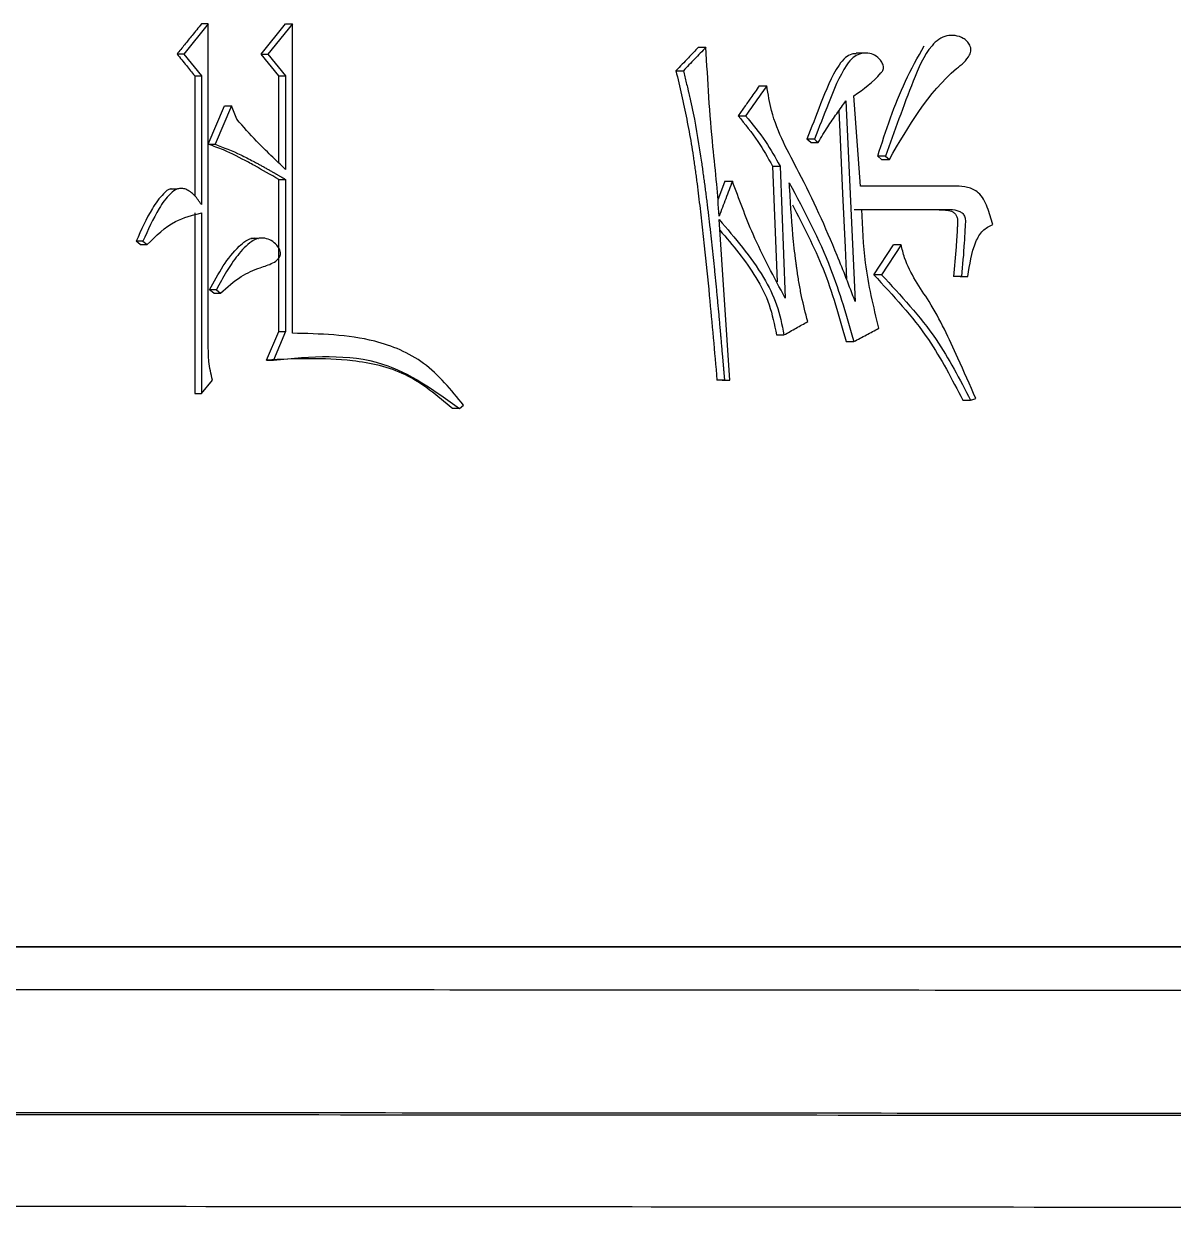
# Model space of a CAD drawing. Header units: millimetres. Extents: x 2136 to 4572, y 748 to 2471.
# Drawn here: x 3148.6 to 3156.03, y 1001.08 to 1008.82 of the extents above; entities that cross this region are included whole.
import ezdxf

# ---------------------------------------------------------------- set-up
doc = ezdxf.new("R2010")
doc.units = ezdxf.units.MM

msp = doc.modelspace()

# ---------------------------------------------------------------- linework, layer by layer
at = {"color": 7, "linetype": 'Continuous', "lineweight": 25}
for p, q in [((3149.7883, 1008.8205), (3149.6299, 1008.6258)), ((3149.7883, 1008.8205), (3149.7443, 1008.8205)), ((3149.7883, 1006.7327), (3149.7883, 1008.8205)), ((3150.1302, 1008.6258), (3150.2877, 1008.8205)), ((3150.3324, 1008.8205), (3150.1747, 1008.6258)), ((3150.2877, 1008.8205), (3150.3324, 1008.8205)), ((3150.3324, 1006.8193), (3150.3324, 1008.8205)), ((3152.9603, 1008.6691), (3153.0084, 1008.6691)), ((3154.0296, 1008.6304), (3153.9798, 1008.6304)), ((3149.6299, 1008.6258), (3149.5861, 1008.6258)), ((3149.6299, 1008.6258), (3149.7443, 1008.4851)), ((3150.1302, 1008.6258), (3150.1747, 1008.6258)), ((3150.244, 1008.4852), (3150.1302, 1008.6258)), ((3150.1747, 1008.6258), (3150.2886, 1008.4852)), ((3149.7004, 1008.4851), (3149.7443, 1008.4851)), ((3149.7004, 1008.4851), (3149.7004, 1007.7085)), ((3149.7443, 1008.4851), (3149.7443, 1007.6522)), ((3150.244, 1008.4852), (3150.2886, 1008.4852)), ((3150.244, 1007.922), (3150.244, 1008.4852)), ((3150.2886, 1008.4852), (3150.2886, 1007.8794)), ((3152.8145, 1008.5176), (3152.8625, 1008.5176)), ((3153.3538, 1008.4202), (3153.4025, 1008.4202)), ((3154.0083, 1007.7712), (3153.9657, 1008.3554)), ((3149.7883, 1008.0418), (3149.8935, 1008.2904)), ((3149.9377, 1008.2904), (3149.8322, 1008.0416)), ((3149.8935, 1008.2904), (3149.9377, 1008.2904)), ((3149.9728, 1008.2039), (3149.9377, 1008.2904)), ((3153.2171, 1008.2256), (3153.2656, 1008.2256)), ((3149.7883, 1008.0416), (3149.8322, 1008.0416)), ((3153.7101, 1008.0741), (3153.661, 1008.0741)), ((3153.6866, 1008.0525), (3153.661, 1008.0741)), ((3153.6866, 1008.0525), (3153.7357, 1008.0525)), ((3154.1699, 1007.966), (3154.1202, 1007.966)), ((3154.1457, 1007.9443), (3154.1202, 1007.966)), ((3154.1457, 1007.9443), (3154.1954, 1007.9443)), ((3154.1699, 1007.966), (3154.1954, 1007.9443)), ((3153.4393, 1007.901), (3153.488, 1007.901)), ((3153.488, 1007.901), (3153.5222, 1007.0466)), ((3150.244, 1007.8145), (3150.2886, 1007.8145)), ((3150.244, 1006.8301), (3150.244, 1007.8145)), ((3150.2886, 1007.8145), (3150.2886, 1006.8301)), ((3153.1315, 1007.8036), (3153.1799, 1007.8036)), ((3149.5842, 1007.751), (3149.5402, 1007.751)), ((3154.6279, 1007.7712), (3154.0083, 1007.7712)), ((3149.7004, 1007.5981), (3149.7004, 1006.4299)), ((3149.7443, 1007.5981), (3149.7443, 1006.4299)), ((3153.9673, 1007.6198), (3154.4846, 1007.6198)), ((3154.0168, 1007.6198), (3154.5347, 1007.6198)), ((3154.4846, 1007.6198), (3154.5347, 1007.6198)), ((3149.3655, 1007.4142), (3149.3221, 1007.4142)), ((3149.3486, 1007.3926), (3149.3221, 1007.4142)), ((3149.3486, 1007.3926), (3149.392, 1007.3926)), ((3149.3655, 1007.4142), (3149.392, 1007.3926)), ((3150.1076, 1007.4317), (3150.0627, 1007.4317)), ((3154.0947, 1007.1979), (3154.2219, 1007.3924)), ((3154.2717, 1007.3924), (3154.1444, 1007.1979)), ((3154.2717, 1007.3924), (3154.2219, 1007.3924)), ((3154.1444, 1007.1979), (3154.0947, 1007.1979)), ((3154.6617, 1007.1871), (3154.6114, 1007.1871)), ((3154.6537, 1007.1871), (3154.6114, 1007.1871)), ((3154.6537, 1007.1871), (3154.704, 1007.1871)), ((3149.8233, 1007.0789), (3149.797, 1007.1005)), ((3149.841, 1007.1005), (3149.8674, 1007.0789)), ((3150.1653, 1006.6463), (3150.244, 1006.8301)), ((3150.2886, 1006.8301), (3150.2098, 1006.6463)), ((3150.244, 1006.8301), (3150.2886, 1006.8301)), ((3153.4649, 1006.8085), (3153.5137, 1006.8085)), ((3153.9164, 1006.7653), (3153.9658, 1006.7653)), ((3150.1653, 1006.6463), (3150.2098, 1006.6463)), ((3149.7443, 1006.4299), (3149.8146, 1006.5164)), ((3153.1285, 1006.5164), (3153.0802, 1006.5164)), ((3153.1144, 1006.5164), (3153.0802, 1006.5164)), ((3153.1144, 1006.5164), (3153.1628, 1006.5164)), ((3149.7004, 1006.4299), (3149.7443, 1006.4299)), ((3154.6705, 1006.3866), (3154.7209, 1006.3866)), ((3151.4143, 1006.3325), (3151.3682, 1006.3325)), ((3151.4143, 1006.3325), (3151.4404, 1006.3541))]:
    msp.add_line(p, q, dxfattribs=at)
at = {"color": 7, "linetype": 'Continuous', "lineweight": 25, "flags": 128}
for points in [[(3153.9146, 1008.3229), (3153.9444, 1007.6741), (3153.9742, 1007.0252)], [(3153.8683, 1008.2581), (3153.8745, 1008.1232), (3153.8928, 1007.7238), (3153.9088, 1007.3745), (3153.9183, 1007.168)], [(3153.7101, 1008.0741), (3153.7229, 1008.0633), (3153.7357, 1008.0525)], [(3153.4393, 1007.901), (3153.4563, 1007.4738), (3153.4692, 1007.1518)], [(3153.1315, 1007.8036), (3153.0966, 1007.7108), (3153.086, 1007.6829)], [(3153.1628, 1006.5164), (3153.1285, 1007.0356), (3153.0942, 1007.5549)], [(3149.841, 1007.1005), (3149.8247, 1007.1005), (3149.8108, 1007.1005), (3149.797, 1007.1005)], [(3149.8233, 1007.0789), (3149.8396, 1007.0789), (3149.8535, 1007.0789), (3149.8674, 1007.0789)]]:
    msp.add_lwpolyline(points, dxfattribs=at)
at = {"color": 7, "linetype": 'Continuous', "lineweight": 25}
for points, knots in [([(3149.7443, 1008.8205), (3149.724, 1008.7955), (3149.6875, 1008.7506), (3149.6348, 1008.6857), (3149.6023, 1008.6457), (3149.5861, 1008.6258)], [0, 0, 0, 0, 0.384798, 0.692399, 1, 1, 1, 1]), ([(3154.1954, 1007.9443), (3154.3207, 1008.16), (3154.4675, 1008.4127), (3154.6995, 1008.5858), (3154.7216, 1008.635), (3154.7243, 1008.6511), (3154.7222, 1008.6673), (3154.7146, 1008.6878), (3154.6991, 1008.7099), (3154.667, 1008.7335), (3154.622, 1008.7475), (3154.5663, 1008.7471), (3154.5137, 1008.723), (3154.425, 1008.6361), (3154.3155, 1008.3701), (3154.2278, 1008.1268), (3154.1699, 1007.966)], [0, 0, 0, 0, 0.369973, 0.433396, 0.441379, 0.448953, 0.456564, 0.46449, 0.480827, 0.49655, 0.526966, 0.55702, 0.587567, 0.618801, 0.747888, 1, 1, 1, 1]), ([(3152.9603, 1008.6691), (3152.9385, 1008.6464), (3152.9033, 1008.6098), (3152.8547, 1008.5593), (3152.8279, 1008.5315), (3152.8145, 1008.5176)], [0, 0, 0, 0, 0.449138, 0.724569, 1, 1, 1, 1]), ([(3153.0084, 1008.6691), (3152.9841, 1008.6438), (3152.9355, 1008.5933), (3152.8868, 1008.5429), (3152.8625, 1008.5176)], [0, 0, 0, 0, 0.5, 1, 1, 1, 1]), ([(3153.0942, 1007.5765), (3153.0894, 1007.6457), (3153.0789, 1007.7954), (3153.0374, 1008.1581), (3153.0206, 1008.4539), (3153.0084, 1008.6691)], [0, 0, 0, 0, 0.189811, 0.410522, 1, 1, 1, 1]), ([(3153.9657, 1008.3554), (3154.0278, 1008.3993), (3154.0952, 1008.447), (3154.1522, 1008.5166), (3154.1579, 1008.5316), (3154.1584, 1008.5465), (3154.152, 1008.5657), (3154.1339, 1008.5923), (3154.1021, 1008.6205), (3154.0537, 1008.6345), (3154.0049, 1008.6289), (3153.9559, 1008.6032), (3153.8772, 1008.5006), (3153.8051, 1008.3144), (3153.7405, 1008.1512), (3153.7101, 1008.0741)], [0, 0, 0, 0, 0.213502, 0.231462, 0.243028, 0.25469, 0.268683, 0.294821, 0.340397, 0.384399, 0.438731, 0.48193, 0.539954, 0.7829, 1, 1, 1, 1]), ([(3154.1202, 1007.966), (3154.1736, 1008.1311), (3154.2544, 1008.3807), (3154.3793, 1008.6039), (3154.4216, 1008.6795)], [0, 0, 0, 0, 0.6614004, 1, 1, 1, 1]), ([(3149.5861, 1008.6258), (3149.5963, 1008.6133), (3149.6166, 1008.5883), (3149.6546, 1008.5414), (3149.6826, 1008.507), (3149.7004, 1008.4851)], [0, 0, 0, 0, 0.266401, 0.532803, 1, 1, 1, 1]), ([(3153.9801, 1008.6277), (3153.9707, 1008.6273), (3153.9466, 1008.6261), (3153.9062, 1008.6022), (3153.8271, 1008.5004), (3153.7554, 1008.3129), (3153.691, 1008.15), (3153.661, 1008.0741)], [0, 0, 0, 0, 0.046767, 0.120081, 0.219008, 0.636057, 1, 1, 1, 1]), ([(3152.8145, 1008.5176), (3152.8266, 1008.4655), (3152.8508, 1008.3612), (3152.8792, 1008.2303), (3152.905, 1008.0986), (3152.9193, 1008.0125), (3152.9302, 1007.9393), (3152.934, 1007.9127), (3152.9386, 1007.8794), (3152.9432, 1007.8461), (3152.9475, 1007.8127), (3152.9535, 1007.766), (3152.9643, 1007.6792), (3152.9801, 1007.5456), (3153.0038, 1007.3315), (3153.0384, 1006.9886), (3153.064, 1006.6988), (3153.0802, 1006.5164)], [0, 0, 0, 0, 0.079845, 0.159695, 0.199619, 0.27948, 0.28946, 0.309422, 0.319402, 0.339364, 0.359325, 0.369306, 0.409228, 0.489074, 0.56892, 0.728614, 1, 1, 1, 1]), ([(3152.8625, 1008.5176), (3152.8688, 1008.4917), (3152.8784, 1008.4527), (3152.8894, 1008.4072), (3152.8971, 1008.3746), (3152.9032, 1008.3486), (3152.9135, 1008.3029), (3152.9431, 1008.1653), (3152.9664, 1008.0191), (3152.9854, 1007.8859), (3152.991, 1007.8459), (3152.9956, 1007.8126), (3153, 1007.7793), (3153.0036, 1007.7526), (3153.0079, 1007.7193), (3153.0113, 1007.6926), (3153.0155, 1007.6592), (3153.0188, 1007.6325), (3153.0229, 1007.5991), (3153.0269, 1007.5657), (3153.0308, 1007.5323), (3153.0346, 1007.4989), (3153.0377, 1007.4721), (3153.0414, 1007.4387), (3153.0444, 1007.4119), (3153.048, 1007.3785), (3153.0516, 1007.345), (3153.0551, 1007.3115), (3153.0586, 1007.2781), (3153.0613, 1007.2513), (3153.0647, 1007.2178), (3153.0674, 1007.191), (3153.0707, 1007.1575), (3153.074, 1007.124), (3153.0772, 1007.0905), (3153.0804, 1007.0569), (3153.0829, 1007.0301), (3153.0861, 1006.9966), (3153.0886, 1006.9698), (3153.0916, 1006.9362), (3153.0941, 1006.9094), (3153.0962, 1006.8859), (3153.0977, 1006.8692), (3153.0992, 1006.8524), (3153.1007, 1006.8356), (3153.1022, 1006.8189), (3153.1034, 1006.8054), (3153.1049, 1006.7887), (3153.106, 1006.7753), (3153.1075, 1006.7585), (3153.109, 1006.7417), (3153.1105, 1006.7249), (3153.1119, 1006.7082), (3153.1131, 1006.6947), (3153.1146, 1006.678), (3153.1157, 1006.6645), (3153.1169, 1006.6511), (3153.1178, 1006.6411), (3153.1186, 1006.631), (3153.1194, 1006.6226), (3153.1201, 1006.6142), (3153.1208, 1006.6058), (3153.1215, 1006.5974), (3153.1223, 1006.5891), (3153.1228, 1006.5823), (3153.1236, 1006.574), (3153.1241, 1006.5673), (3153.1249, 1006.5589), (3153.1256, 1006.5505), (3153.1263, 1006.5421), (3153.127, 1006.5339), (3153.1277, 1006.5259), (3153.1282, 1006.5196), (3153.1285, 1006.5164)], [0, 0, 0, 0, 0.039919, 0.059879, 0.069858, 0.089818, 0.099798, 0.139719, 0.299508, 0.319468, 0.339427, 0.359387, 0.369367, 0.389326, 0.399306, 0.419265, 0.429245, 0.449205, 0.459184, 0.479144, 0.499103, 0.509083, 0.529043, 0.539022, 0.558982, 0.568962, 0.588921, 0.608881, 0.61886, 0.63882, 0.648799, 0.668759, 0.678739, 0.698698, 0.718658, 0.728637, 0.748597, 0.758577, 0.778536, 0.788516, 0.808475, 0.818455, 0.823445, 0.833425, 0.843404, 0.848394, 0.858374, 0.863364, 0.873344, 0.878333, 0.888313, 0.898293, 0.903283, 0.913263, 0.918252, 0.928232, 0.933222, 0.938212, 0.943202, 0.948192, 0.950687, 0.955676, 0.960666, 0.963161, 0.968151, 0.970646, 0.975636, 0.978131, 0.983121, 0.988111, 0.990605, 0.995303, 1, 1, 1, 1]), ([(3153.3538, 1008.4202), (3153.3354, 1008.394), (3153.3034, 1008.3484), (3153.2578, 1008.2835), (3153.2307, 1008.2449), (3153.2171, 1008.2256)], [0, 0, 0, 0, 0.404436, 0.702218, 1, 1, 1, 1]), ([(3153.4025, 1008.4202), (3153.3797, 1008.3878), (3153.3341, 1008.3229), (3153.2884, 1008.258), (3153.2656, 1008.2256)], [0, 0, 0, 0, 0.5, 1, 1, 1, 1]), ([(3153.9742, 1007.0252), (3153.936, 1007.1248), (3153.8266, 1007.4099), (3153.6414, 1007.8159), (3153.4436, 1008.1641), (3153.4112, 1008.366), (3153.4025, 1008.4202)], [0, 0, 0, 0, 0.210989, 0.603931, 0.893482, 1, 1, 1, 1]), ([(3153.7357, 1008.0525), (3153.7557, 1008.0872), (3153.793, 1008.1517), (3153.8551, 1008.2399), (3153.8948, 1008.2952), (3153.9146, 1008.3229)], [0, 0, 0, 0, 0.367027, 0.683421, 1, 1, 1, 1]), ([(3150.2886, 1007.8794), (3150.2571, 1007.9093), (3150.1939, 1007.9693), (3150.0863, 1008.0747), (3150.015, 1008.1558), (3149.9728, 1008.2039)], [0, 0, 0, 0, 0.28957, 0.579171, 1, 1, 1, 1]), ([(3153.2171, 1008.2256), (3153.2614, 1008.172), (3153.3443, 1008.0716), (3153.4091, 1007.9552), (3153.4393, 1007.901)], [0, 0, 0, 0, 0.534152, 1, 1, 1, 1]), ([(3153.2656, 1008.2256), (3153.3099, 1008.172), (3153.3929, 1008.0716), (3153.4578, 1007.9553), (3153.488, 1007.901)], [0, 0, 0, 0, 0.534115, 1, 1, 1, 1]), ([(3150.244, 1007.8145), (3150.192, 1007.8447), (3150.127, 1007.8825), (3150.0083, 1007.9467), (3149.9106, 1007.999), (3149.8213, 1008.0301), (3149.7882, 1008.0416)], [0, 0, 0, 0, 0.352069, 0.440085, 0.792293, 1, 1, 1, 1]), ([(3149.8322, 1008.0416), (3149.8881, 1008.0204), (3149.9718, 1007.9886), (3150.0551, 1007.945), (3150.0882, 1007.9275), (3150.1014, 1007.9204), (3150.1146, 1007.9132), (3150.1261, 1007.9069), (3150.1343, 1007.9024), (3150.1409, 1007.8988), (3150.1475, 1007.8951), (3150.154, 1007.8915), (3150.1606, 1007.8878), (3150.1688, 1007.8832), (3150.1753, 1007.8795), (3150.1819, 1007.8759), (3150.1884, 1007.8722), (3150.1949, 1007.8684), (3150.2031, 1007.8638), (3150.2096, 1007.8601), (3150.2178, 1007.8554), (3150.2243, 1007.8517), (3150.2308, 1007.8479), (3150.2373, 1007.8442), (3150.2438, 1007.8404), (3150.2519, 1007.8357), (3150.2584, 1007.832), (3150.2666, 1007.8273), (3150.2731, 1007.8235), (3150.281, 1007.8189), (3150.2856, 1007.8162), (3150.2886, 1007.8145)], [0, 0, 0, 0, 0.353012, 0.528911, 0.550896, 0.572881, 0.61685, 0.638835, 0.649827, 0.671812, 0.682805, 0.693797, 0.715782, 0.726774, 0.748759, 0.759751, 0.770744, 0.792728, 0.803721, 0.825706, 0.836698, 0.858683, 0.869675, 0.880667, 0.902652, 0.913645, 0.935629, 0.946622, 0.968606, 0.979599, 1, 1, 1, 1]), ([(3153.1799, 1007.8036), (3153.1656, 1007.7657), (3153.1371, 1007.69), (3153.1085, 1007.6144), (3153.0942, 1007.5765)], [0, 0, 0, 0, 0.5, 1, 1, 1, 1]), ([(3153.5222, 1007.0466), (3153.4493, 1007.1823), (3153.3187, 1007.4249), (3153.2224, 1007.6877), (3153.1799, 1007.8036)], [0, 0, 0, 0, 0.5589855, 1, 1, 1, 1]), ([(3153.5479, 1007.7929), (3153.6442, 1007.6113), (3153.8168, 1007.2861), (3153.9202, 1006.9248), (3153.9658, 1006.7653)], [0, 0, 0, 0, 0.5582866, 1, 1, 1, 1]), ([(3153.6674, 1006.895), (3153.6534, 1006.9491), (3153.6324, 1007.0303), (3153.6117, 1007.1406), (3153.6025, 1007.1996), (3153.5974, 1007.2344), (3153.5962, 1007.2431), (3153.5949, 1007.2518), (3153.5937, 1007.2605), (3153.5923, 1007.2709), (3153.5909, 1007.2814), (3153.5895, 1007.2918), (3153.5884, 1007.3005), (3153.5869, 1007.3128), (3153.5825, 1007.3494), (3153.5666, 1007.4964), (3153.5565, 1007.6515), (3153.5487, 1007.7785), (3153.5479, 1007.7929)], [0, 0, 0, 0, 0.185843, 0.278745, 0.371654, 0.383266, 0.394877, 0.400683, 0.412294, 0.423905, 0.435517, 0.447128, 0.458739, 0.464545, 0.487768, 0.580663, 0.952366, 1, 1, 1, 1]), ([(3149.5486, 1007.7533), (3149.5477, 1007.7532), (3149.5288, 1007.7509), (3149.4819, 1007.708), (3149.403, 1007.5986), (3149.3543, 1007.4875), (3149.3221, 1007.4142)], [0, 0, 0, 0, 0.007364, 0.146944, 0.437347, 1, 1, 1, 1]), ([(3149.7443, 1007.6522), (3149.73, 1007.6724), (3149.7019, 1007.7122), (3149.656, 1007.749), (3149.6161, 1007.758), (3149.5798, 1007.7533), (3149.525, 1007.7107), (3149.4469, 1007.5968), (3149.3979, 1007.4868), (3149.3655, 1007.4142)], [0, 0, 0, 0, 0.120818, 0.238007, 0.284295, 0.33086, 0.424999, 0.620775, 1, 1, 1, 1]), ([(3154.8647, 1007.5224), (3154.8541, 1007.56), (3154.8333, 1007.634), (3154.7839, 1007.7318), (3154.7024, 1007.7674), (3154.6526, 1007.77), (3154.6279, 1007.7712)], [0, 0, 0, 0, 0.2925856, 0.5760087, 0.7889893, 1, 1, 1, 1]), ([(3153.5677, 1007.6498), (3153.6385, 1007.5146), (3153.7847, 1007.2353), (3153.8716, 1006.9252), (3153.9164, 1006.7653)], [0, 0, 0, 0, 0.48415, 1, 1, 1, 1]), ([(3149.392, 1007.3926), (3149.4503, 1007.4496), (3149.5533, 1007.5506), (3149.6864, 1007.5837), (3149.7443, 1007.5981)], [0, 0, 0, 0, 0.565391, 1, 1, 1, 1]), ([(3153.0942, 1007.5549), (3153.1964, 1007.436), (3153.3397, 1007.2691), (3153.4746, 1007.0068), (3153.5006, 1006.8748), (3153.5137, 1006.8085)], [0, 0, 0, 0, 0.5523735, 0.7751101, 1, 1, 1, 1]), ([(3154.1274, 1006.8518), (3154.0936, 1006.9921), (3154.0331, 1007.2438), (3154.0218, 1007.5045), (3154.0168, 1007.6198)], [0, 0, 0, 0, 0.557505, 1, 1, 1, 1]), ([(3154.5198, 1007.6162), (3154.5464, 1007.6173), (3154.5798, 1007.6187), (3154.6162, 1007.5991), (3154.6293, 1007.5822), (3154.6374, 1007.5598), (3154.6372, 1007.533), (3154.6334, 1007.472), (3154.6267, 1007.3559), (3154.6172, 1007.2508), (3154.6114, 1007.1871)], [0, 0, 0, 0, 0.169449, 0.212676, 0.256423, 0.294115, 0.346559, 0.405106, 0.639507, 1, 1, 1, 1]), ([(3154.5347, 1007.6198), (3154.5725, 1007.6216), (3154.6181, 1007.6237), (3154.6672, 1007.5992), (3154.683, 1007.5773), (3154.6889, 1007.5491), (3154.6838, 1007.4918), (3154.6795, 1007.3708), (3154.6688, 1007.2599), (3154.6617, 1007.1871)], [0, 0, 0, 0, 0.223755, 0.270136, 0.317505, 0.366522, 0.417299, 0.617412, 1, 1, 1, 1]), ([(3153.0988, 1007.4856), (3153.1817, 1007.3884), (3153.3056, 1007.243), (3153.4257, 1007.0067), (3153.4518, 1006.8748), (3153.4649, 1006.8085)], [0, 0, 0, 0, 0.5014879, 0.7495189, 1, 1, 1, 1]), ([(3154.704, 1007.1871), (3154.715, 1007.2637), (3154.7302, 1007.3695), (3154.7949, 1007.4886), (3154.8418, 1007.5114), (3154.8647, 1007.5224)], [0, 0, 0, 0, 0.572733, 0.791395, 1, 1, 1, 1]), ([(3149.797, 1007.1005), (3149.8252, 1007.1531), (3149.8799, 1007.2547), (3149.9609, 1007.36), (3150.026, 1007.4168), (3150.0673, 1007.4352), (3150.0974, 1007.4376), (3150.112, 1007.4325), (3150.1138, 1007.4319)], [0, 0, 0, 0, 0.360577, 0.697912, 0.810602, 0.899188, 0.988121, 1, 1, 1, 1]), ([(3149.8674, 1007.0789), (3149.9106, 1007.1175), (3149.9886, 1007.1872), (3150.1088, 1007.2414), (3150.1942, 1007.2645), (3150.2362, 1007.2936), (3150.2513, 1007.3142), (3150.2563, 1007.328), (3150.2563, 1007.3437), (3150.2492, 1007.3653), (3150.2299, 1007.3934), (3150.1972, 1007.4214), (3150.1531, 1007.4362), (3150.1081, 1007.4356), (3150.0444, 1007.4012), (3149.9773, 1007.3256), (3149.9035, 1007.218), (3149.8621, 1007.1402), (3149.841, 1007.1005)], [0, 0, 0, 0, 0.156027, 0.282026, 0.363634, 0.404884, 0.41922, 0.430594, 0.442017, 0.458331, 0.488158, 0.530974, 0.573109, 0.616801, 0.655305, 0.770242, 0.882988, 1, 1, 1, 1]), ([(3154.7548, 1006.3975), (3154.7165, 1006.4849), (3154.6229, 1006.6984), (3154.4783, 1007.0068), (3154.3113, 1007.2263), (3154.2785, 1007.3639), (3154.2717, 1007.3924)], [0, 0, 0, 0, 0.257127, 0.627551, 0.922763, 1, 1, 1, 1]), ([(3154.0947, 1007.1979), (3154.2194, 1007.0647), (3154.4442, 1006.8244), (3154.6008, 1006.5215), (3154.6705, 1006.3866)], [0, 0, 0, 0, 0.554524, 1, 1, 1, 1]), ([(3154.1444, 1007.1979), (3154.2692, 1007.0647), (3154.4943, 1006.8244), (3154.6511, 1006.5215), (3154.7209, 1006.3866)], [0, 0, 0, 0, 0.554583, 1, 1, 1, 1]), ([(3154.6617, 1007.1871), (3154.6665, 1007.1871), (3154.6744, 1007.1871), (3154.6854, 1007.1871), (3154.6947, 1007.1871), (3154.7009, 1007.1871), (3154.704, 1007.1871)], [0, 0, 0, 0, 0.34, 0.56, 0.78, 1, 1, 1, 1]), ([(3153.5137, 1006.8085), (3153.5269, 1006.8159), (3153.5532, 1006.8307), (3153.6045, 1006.8596), (3153.6425, 1006.881), (3153.6674, 1006.895)], [0, 0, 0, 0, 0.257188, 0.514375, 1, 1, 1, 1]), ([(3151.4404, 1006.3541), (3151.3599, 1006.4529), (3151.2016, 1006.6472), (3150.8049, 1006.8096), (3150.5113, 1006.8156), (3150.3324, 1006.8193)], [0, 0, 0, 0, 0.287817, 0.565935, 1, 1, 1, 1]), ([(3149.8146, 1006.5164), (3149.8059, 1006.5562), (3149.7903, 1006.6273), (3149.7889, 1006.7005), (3149.7883, 1006.7327)], [0, 0, 0, 0, 0.558835, 1, 1, 1, 1]), ([(3151.3682, 1006.3325), (3151.2708, 1006.4143), (3151.0783, 1006.5758), (3150.6533, 1006.6674), (3150.3504, 1006.6543), (3150.1653, 1006.6463)], [0, 0, 0, 0, 0.284866, 0.563033, 1, 1, 1, 1]), ([(3150.2098, 1006.6463), (3150.4529, 1006.6689), (3150.8892, 1006.7094), (3151.2531, 1006.4482), (3151.4143, 1006.3325)], [0, 0, 0, 0, 0.55707, 1, 1, 1, 1]), ([(3153.1285, 1006.5164), (3153.1324, 1006.5164), (3153.1388, 1006.5164), (3153.1477, 1006.5164), (3153.1553, 1006.5164), (3153.1603, 1006.5164), (3153.1628, 1006.5164)], [0, 0, 0, 0, 0.34, 0.56, 0.78, 1, 1, 1, 1]), ([(3154.7209, 1006.3866), (3154.7238, 1006.3875), (3154.7309, 1006.3898), (3154.7421, 1006.3934), (3154.7506, 1006.3961), (3154.7548, 1006.3975)], [0, 0, 0, 0, 0.253292, 0.6266174, 1, 1, 1, 1]), ([(3168.889, 1002.8513), (3168.1518, 1002.8513), (3166.4978, 1002.8513), (3162.6481, 1002.8513), (3158.4084, 1002.8512), (3152.8077, 1002.8512), (3146.9558, 1002.8511), (3140.8244, 1002.8511), (3134.4291, 1002.851), (3130.4353, 1002.8509), (3127.731, 1002.8509)], [0, 0, 0, 0, 0.0675233, 0.1515081, 0.3196482, 0.4036328, 0.5717715, 0.7399066, 0.8238912, 1, 1, 1, 1]), ([(3127.8392, 1002.8509), (3128.4855, 1002.8509), (3131.7209, 1002.851), (3137.4728, 1002.8511), (3143.6724, 1002.8511), (3149.6819, 1002.8512), (3154.3213, 1002.8512), (3159.8585, 1002.8513), (3164.0669, 1002.8513), (3169.0014, 1002.8513), (3173.5991, 1002.8514), (3177.6942, 1002.8514), (3181.3758, 1002.8514), (3183.9843, 1002.8515), (3186.7943, 1002.8516), (3188.6647, 1002.8516), (3190.6929, 1002.8517), (3191.4492, 1002.8518), (3191.9779, 1002.8519)], [0, 0, 0, 0, 0.020124, 0.100733, 0.181328, 0.221587, 0.302184, 0.342442, 0.423039, 0.463298, 0.543894, 0.624491, 0.664749, 0.745346, 0.785604, 0.8662, 0.906458, 1, 1, 1, 1]), ([(3120.7002, 1002.5829), (3121.9725, 1002.5829), (3124.2989, 1002.5828), (3127.6624, 1002.5824), (3130.7955, 1002.5818), (3133.9116, 1002.5811), (3137.0054, 1002.5802), (3140.0709, 1002.5791), (3143.1024, 1002.5778), (3147.3563, 1002.5756), (3152.8968, 1002.5723), (3159.6407, 1002.5671), (3166.3683, 1002.5604), (3172.0892, 1002.5531), (3176.8098, 1002.5455), (3180.6125, 1002.538), (3184.0466, 1002.5298), (3187.005, 1002.5208), (3189.4585, 1002.511), (3190.504, 1002.5042), (3191.0358, 1002.5007)], [0, 0, 0, 0, 0.037781, 0.069081, 0.100468, 0.131943, 0.163506, 0.195157, 0.226895, 0.258722, 0.330934, 0.408983, 0.49287, 0.582593, 0.645672, 0.711347, 0.779618, 0.850484, 0.923944, 1, 1, 1, 1]), ([(3191.7919, 1001.7016), (3191.2922, 1001.7049), (3190.3063, 1001.7114), (3188.0258, 1001.7206), (3185.265, 1001.7293), (3182.0366, 1001.7373), (3178.426, 1001.7447), (3173.8799, 1001.7524), (3168.2768, 1001.76), (3161.5581, 1001.7673), (3154.6555, 1001.773), (3147.726, 1001.7775), (3140.902, 1001.7808), (3134.2919, 1001.783), (3127.982, 1001.7843), (3123.4777, 1001.7847), (3121.095, 1001.7848), (3120.7002, 1001.7848)], [0, 0, 0, 0, 0.07139, 0.140843, 0.208359, 0.273937, 0.337578, 0.399281, 0.488173, 0.572709, 0.652888, 0.72871, 0.800173, 0.867277, 0.930021, 0.988406, 1, 1, 1, 1]), ([(3192.3287, 1001.6876), (3191.6038, 1001.6922), (3190.1541, 1001.7013), (3186.3638, 1001.7142), (3181.4657, 1001.7263), (3175.425, 1001.7372), (3168.377, 1001.747), (3160.4342, 1001.7553), (3151.7344, 1001.762), (3142.4276, 1001.767), (3133.9857, 1001.7698), (3126.7056, 1001.7712), (3122.702, 1001.7714), (3120.7002, 1001.7715)], [0, 0, 0, 0, 0.0981345, 0.196269, 0.2944034, 0.3925379, 0.4906723, 0.5888066, 0.686941, 0.7850753, 0.8832097, 0.9416048, 1, 1, 1, 1]), ([(3102.3131, 1001.1799), (3105.3378, 1001.1808), (3111.3743, 1001.1825), (3120.5273, 1001.1828), (3129.5693, 1001.1815), (3138.3967, 1001.1784), (3146.8889, 1001.1738), (3153.7333, 1001.1686), (3159.1904, 1001.1635), (3163.5432, 1001.1589), (3168.0011, 1001.1533), (3172.4797, 1001.1468), (3176.6135, 1001.1395), (3180.3539, 1001.1318), (3183.6722, 1001.1236), (3186.7075, 1001.1146), (3189.3597, 1001.1047), (3191.5946, 1001.094), (3192.5725, 1001.0865), (3193.0717, 1001.0826)], [0, 0, 0, 0, 0.074691, 0.149062, 0.223115, 0.296848, 0.370262, 0.443356, 0.483243, 0.526636, 0.573536, 0.623941, 0.677851, 0.725458, 0.775499, 0.827974, 0.882883, 0.940225, 1, 1, 1, 1])]:
    msp.add_open_spline(points, degree=3, knots=knots, dxfattribs=at)
msp.add_open_spline([(3153.9658, 1006.7653), (3153.9927, 1006.7797), (3154.0466, 1006.8085), (3154.1005, 1006.8374), (3154.1274, 1006.8518)], degree=3, dxfattribs=at)

doc.saveas('drawing.dxf')
